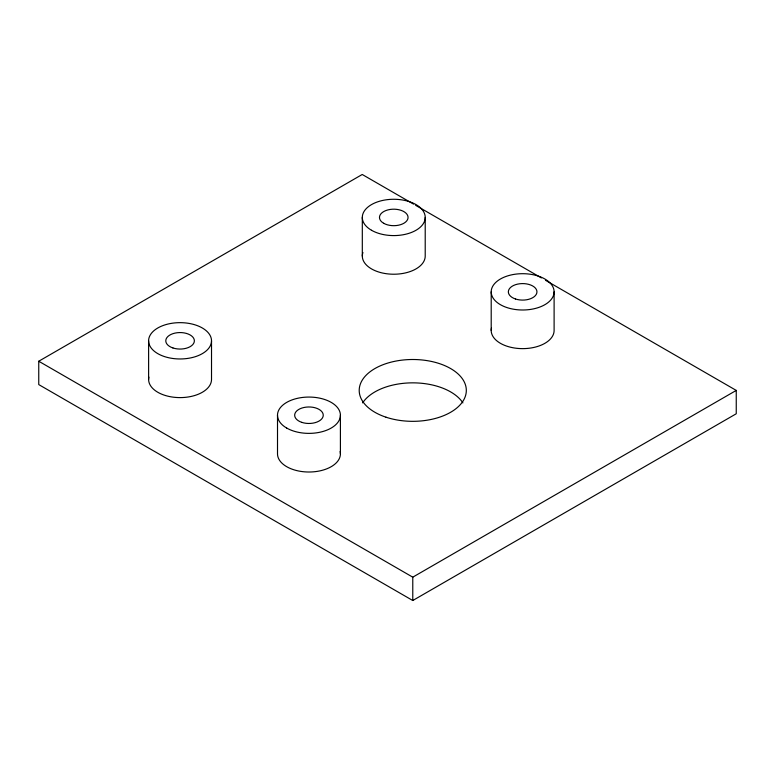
<?xml version="1.0" encoding="UTF-8"?>
<svg xmlns="http://www.w3.org/2000/svg" width="775" height="775" viewBox="0 0 775 775"><rect width="100%" height="100%" fill="white"/><g stroke="black" fill="none" stroke-linecap="round" stroke-linejoin="round"><path stroke-width="1.16" d="M545.571 280.327L736.25 390.416L736.25 413.763L412.775 600.518L38.75 384.584L38.75 361.237L362.225 174.482L413.569 204.116M38.75 361.237L412.775 577.172L736.25 390.416M415.662 205.327L541.386 277.915M554.106 291.846A31.455 18.154 0 0 1 506.927 307.568A31.455 18.154 0 0 1 506.927 276.123A31.455 18.154 0 0 1 554.106 291.846L554.106 330.479A31.455 18.154 0 0 1 520.597 348.595A31.455 18.154 0 0 1 491.476 328.106M491.205 291.846L491.205 330.479M425.213 217.436L425.213 256.07A31.455 18.154 0 0 1 390.677 274.137A31.455 18.154 0 0 1 362.923 252.524M412.775 577.172L412.775 600.518M362.312 217.436L362.312 256.07M340.409 415.226L340.409 453.859M277.508 415.226L277.508 453.859A31.455 18.154 0 0 0 311.017 471.975A31.455 18.154 0 0 0 340.138 451.486M211.517 340.806A31.455 18.154 0 0 1 164.348 356.539A31.455 18.154 0 0 1 164.348 325.083A31.455 18.154 0 0 1 211.517 340.806L211.517 379.45A31.455 18.154 0 0 1 178.008 397.565A31.455 18.154 0 0 1 148.887 377.076M148.616 340.806L148.616 379.45M362.652 402.874A53.553 30.913 0 0 1 412.775 382.85A53.553 30.913 0 0 1 462.898 402.874M385.998 417.192A53.553 30.913 0 0 0 466.317 390.416A53.553 30.913 0 0 0 385.998 363.64A53.553 30.913 0 0 0 385.998 417.192M172.922 347.956A14.299 8.254 0 0 0 194.37 340.806A14.299 8.254 0 0 0 172.922 333.667A14.299 8.254 0 0 0 172.922 347.956M301.804 422.365A14.299 8.254 0 0 0 323.252 415.226A14.299 8.254 0 0 0 301.804 408.076A14.299 8.254 0 0 0 301.804 422.365M515.501 298.995A14.299 8.254 0 0 0 536.949 291.846A14.299 8.254 0 0 0 515.501 284.696A14.299 8.254 0 0 0 515.501 298.995M383.654 223.268A14.299 8.254 0 0 0 407.573 219.567A14.299 8.254 0 0 0 390.067 209.463A14.299 8.254 0 0 0 383.654 223.268M286.721 428.062A31.455 18.154 0 0 0 339.334 419.924A31.455 18.154 0 0 0 300.816 397.682A31.455 18.154 0 0 0 286.721 428.062M371.525 230.272A31.455 18.154 0 0 0 424.148 222.134A31.455 18.154 0 0 0 385.63 199.892A31.455 18.154 0 0 0 371.525 230.272"/></g></svg>
